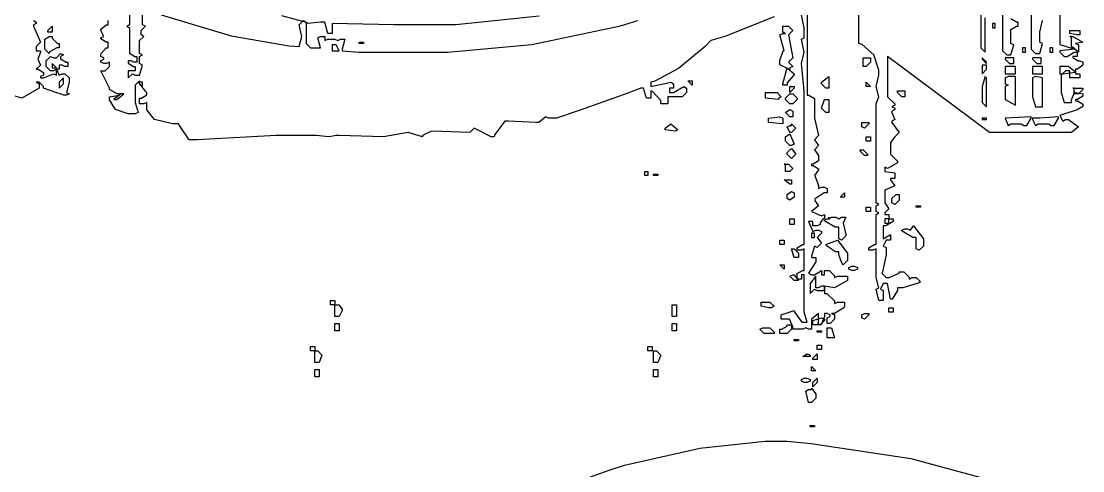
# Model space of a CAD drawing. Extents: x 97 to 264, y 28 to 329.
# Drawn here: x 134.57 to 160.65, y 178.21 to 189.25 of the extents above; entities that cross this region are included whole.
import ezdxf

# ---------------------------------------------------------------- set-up
doc = ezdxf.new("R2010")
doc.units = 0
doc.header["$MEASUREMENT"] = 0

msp = doc.modelspace()

# ---------------------------------------------------------------- linework, layer by layer
at = {"color": 32}
for points in [[(160.091, 190.464), (160.091, 188.7), (160.091, 188.674), (160.355, 188.596), (160.444, 188.596), (160.444, 188.56), (160.091, 188.524), (160.091, 188.49), (160.197, 188.383), (160.267, 188.383), (160.444, 188.49), (160.514, 188.49), (160.514, 188.383), (160.408, 188.383), (160.408, 188.357), (160.54, 188.277), (160.584, 188.277), (160.654, 188.243), (160.654, 188.207), (160.654, 188.172), (160.522, 188.067), (160.478, 188.067), (160.478, 187.96), (160.584, 187.96), (160.584, 187.854), (160.338, 187.854), (160.338, 188.031), (160.231, 188.031), (160.125, 187.924), (160.125, 187.501), (160.197, 187.255), (160.373, 187.255), (160.373, 187.317), (160.452, 187.501), (160.478, 187.501), (160.654, 187.465), (160.654, 187.431), (160.654, 187.405), (160.522, 187.325), (160.478, 187.325), (160.478, 187.289), (160.522, 187.289), (160.654, 187.211), (160.654, 187.185), (160.654, 187.157), (160.517, 187.074), (160.187, 186.964), (160.091, 186.936), (160.161, 186.796), (160.231, 186.832), (160.302, 186.832), (160.55, 186.655), (160.373, 186.513), (158.361, 186.513), (155.858, 188.383), (155.858, 187.395), (156.034, 187.219), (156.034, 187.185), (155.964, 187.149), (156.034, 187.113), (156.034, 187.078), (155.964, 187.042), (155.964, 187.008), (156.034, 186.832), (155.964, 186.796), (155.964, 186.76), (156.14, 186.513), (156.034, 186.407), (155.928, 186.267), (155.928, 185.984), (156.104, 185.808), (156.104, 185.773), (155.858, 185.631), (155.787, 185.667), (155.787, 185.561), (156.034, 185.525), (156.034, 185.385), (155.928, 185.385), (155.928, 185.349), (156.034, 185.208), (155.787, 185.102), (155.787, 184.785), (155.892, 184.643), (155.787, 184.539), (155.787, 184.503), (155.892, 184.503), (155.892, 184.397), (155.787, 184.397), (155.787, 184.29), (155.892, 184.29), (155.892, 184.397), (155.998, 184.397), (155.998, 184.362), (155.998, 184.328), (155.812, 184.22), (155.751, 184.22), (155.751, 183.903), (155.928, 184.01), (155.928, 183.867), (155.822, 183.867), (155.751, 183.727), (155.822, 183.691), (155.822, 183.657), (155.822, 183.507), (155.733, 183.092), (155.715, 183.056), (155.822, 182.951), (155.9, 182.951), (156.14, 183.057), (156.14, 183.092), (156.21, 183.092), (156.254, 183.092), (156.387, 182.959), (156.387, 182.915), (156.457, 182.951), (156.563, 182.951), (156.669, 182.845), (156.633, 182.819), (156.236, 182.703), (156.104, 182.703), (156.104, 182.633), (155.972, 182.422), (155.928, 182.422), (155.858, 182.809), (155.751, 182.809), (155.681, 182.669), (155.751, 182.633), (155.751, 182.386), (155.645, 182.386), (155.575, 182.669), (155.645, 182.703), (155.575, 182.951), (155.575, 183.657), (155.505, 183.621), (155.399, 183.621), (155.399, 183.657), (155.399, 183.683), (155.531, 183.761), (155.575, 183.761), (155.575, 184.503), (155.645, 184.539), (155.575, 184.573), (155.575, 184.715), (155.645, 184.749), (155.575, 184.785), (155.575, 187.219), (155.645, 187.395), (155.575, 187.642), (155.645, 187.924), (155.645, 188.049), (155.517, 188.419), (155.23, 188.674), (155.152, 188.7), (155.152, 190.147)], [(159.385, 190.57), (159.385, 188.56), (159.492, 188.454), (159.596, 188.454), (159.668, 188.7), (159.596, 188.736), (159.596, 188.983), (159.668, 189.265)], [(153.881, 190.324), (153.881, 187.431), (153.925, 187.431), (154.058, 187.353), (154.058, 187.325), (154.058, 186.866), (154.164, 186.443), (154.058, 186.337), (154.164, 186.196), (154.058, 186.09), (154.164, 185.95), (154.164, 185.844), (154.164, 185.818), (154.032, 185.738), (153.988, 185.738), (153.988, 185.702), (154.032, 185.702), (154.164, 185.623), (154.164, 185.597), (154.058, 185.455), (154.074, 185.438), (154.164, 185.214), (154.164, 185.138), (154.234, 185.172), (154.304, 185.172), (154.376, 185.138), (154.376, 185.032), (154.296, 185.032), (154.074, 184.883), (154.058, 184.856), (154.164, 184.715), (153.988, 184.573), (154.234, 184.467), (154.304, 184.503), (154.304, 184.397), (154.278, 184.397), (154.2, 184.292), (154.2, 184.256), (154.128, 184.22), (154.023, 184.22), (154.023, 184.326), (153.917, 184.326), (154.023, 184.08), (154.094, 184.114), (154.164, 184.114), (154.234, 184.08), (154.234, 184.044), (154.128, 183.938), (154.234, 183.797), (154.128, 183.691), (154.058, 183.727), (153.988, 183.48), (153.988, 183.444), (154.094, 183.444), (154.094, 183.338), (153.917, 183.056), (153.988, 183.021), (154.058, 183.021), (154.234, 183.128), (154.234, 183.021), (154.304, 183.021), (154.304, 183.128), (154.376, 183.128), (154.42, 183.128), (154.553, 182.995), (154.553, 182.951), (154.623, 182.985), (154.869, 182.985), (154.869, 182.879), (154.553, 182.703), (154.304, 182.739), (154.304, 182.563), (154.366, 182.563), (154.553, 182.378), (154.553, 182.316), (154.623, 182.35), (154.799, 182.35), (154.799, 182.246), (154.781, 182.211), (154.555, 182.069), (154.481, 182.069), (154.553, 182.033), (154.553, 181.927), (154.446, 181.821), (154.376, 181.821), (154.376, 181.963), (154.446, 181.997), (154.446, 182.033), (154.376, 182.069), (154.304, 182.069), (154.304, 181.999), (154.226, 181.787), (154.2, 181.787), (154.094, 181.787), (154.164, 181.821), (154.164, 182.069), (153.988, 181.927), (153.988, 181.681), (153.917, 181.681), (153.847, 181.717), (153.775, 181.681), (153.529, 181.681), (153.529, 181.743), (153.449, 181.927), (153.422, 181.927), (153.246, 181.927), (153.246, 182.033), (153.565, 182.14), (153.581, 182.095), (153.753, 181.857), (153.811, 181.857), (153.881, 181.857), (153.811, 182.104), (153.811, 183.021), (153.741, 183.021), (153.741, 182.915), (153.635, 182.915), (153.635, 183.021), (153.635, 183.049), (153.767, 183.128), (153.811, 183.128), (153.811, 183.657), (153.741, 183.621), (153.635, 183.621), (153.635, 183.657), (153.635, 183.683), (153.767, 183.761), (153.811, 183.761), (153.811, 187.537), (153.741, 188.207), (153.811, 188.49), (153.741, 188.806), (153.811, 188.842), (153.811, 189.089), (153.741, 189.406)], [(158.151, 190.324), (158.151, 188.596), (158.257, 188.49), (158.257, 189.335)], [(158.68, 190.36), (158.68, 188.524), (158.786, 188.419), (158.89, 188.419), (158.962, 188.666), (158.89, 188.7), (158.89, 189.019), (158.89, 189.046), (159.023, 189.125), (159.067, 189.125), (159.067, 189.229), (159.023, 189.229), (158.89, 189.309)], [(137.231, 189.758), (137.231, 189.159), (137.16, 189.125), (137.231, 189.089), (137.231, 188.49), (137.231, 188.463), (137.363, 188.383), (137.407, 188.383), (137.407, 188.243), (137.337, 188.243), (137.267, 188.277), (137.195, 188.277), (137.195, 188.243), (137.195, 188.216), (137.327, 188.137), (137.371, 188.137), (137.371, 188.031), (137.195, 188.031), (137.195, 187.854), (137.301, 187.96), (137.371, 187.924), (137.477, 187.924), (137.547, 188.171), (137.477, 188.207), (137.477, 188.383), (137.547, 188.419), (137.477, 188.454), (137.477, 188.772), (137.583, 188.877), (137.513, 188.913), (137.513, 189.019), (137.619, 189.125), (137.547, 189.159), (137.547, 189.478)], [(138.006, 189.407), (139.73, 188.891), (141.155, 188.64), (141.394, 188.63), (141.464, 188.877), (141.394, 189.159), (141.5, 189.265), (141.57, 189.229), (141.57, 188.7), (141.676, 188.596), (141.923, 188.596), (141.853, 188.842), (141.923, 188.877), (142.029, 188.877), (142.029, 188.772), (142.099, 188.806), (142.276, 188.806), (142.346, 188.772), (142.416, 188.806), (142.522, 188.806), (142.452, 188.56), (142.452, 188.524), (142.875, 188.49), (144.356, 188.49), (145.045, 188.49), (147.116, 188.68), (149.295, 189.133), (149.718, 189.265)], [(134.867, 189.265), (134.938, 189.229), (134.938, 189.195), (134.867, 189.159), (134.867, 189.125), (135.044, 188.736), (134.938, 188.63), (134.938, 188.524), (135.044, 188.524), (135.044, 188.49), (134.973, 188.313), (135.044, 188.171), (134.938, 188.067), (134.982, 188.067), (135.114, 187.988), (135.114, 187.96), (135.114, 187.924), (135.044, 187.89), (135.044, 187.854), (135.114, 187.854), (135.36, 187.96), (135.431, 187.924), (135.431, 188.067), (135.36, 188.031), (135.29, 188.031), (135.184, 188.137), (135.184, 188.277), (135.29, 188.383), (135.36, 188.347), (135.431, 188.347), (135.537, 188.454), (135.607, 188.419), (135.537, 188.383), (135.537, 188.347), (135.537, 188.321), (135.669, 188.243), (135.713, 188.243), (135.713, 188.137), (135.643, 188.137), (135.573, 188.171), (135.503, 188.171), (135.503, 188.067), (135.431, 188.067), (135.503, 187.924), (135.573, 187.96), (135.643, 187.96), (135.749, 187.854), (135.749, 187.748), (135.679, 187.501), (135.749, 187.465), (135.679, 187.431), (135.607, 187.431), (135.537, 187.465), (135.465, 187.483), (135.114, 187.603), (135.114, 187.642), (135.008, 187.748), (134.938, 187.748), (135.008, 187.714), (135.008, 187.608), (134.585, 187.361), (134.144, 187.493)], [(153.074, 189.359), (151.861, 188.87), (151.518, 188.772), (151.376, 188.631), (150.723, 188.088), (150.142, 187.775), (150.037, 187.748), (150.037, 187.642), (150.53, 187.748), (150.6, 187.714), (150.6, 187.608), (150.496, 187.608), (150.496, 187.501), (150.6, 187.501), (150.848, 187.642), (150.919, 187.608), (150.919, 187.501), (150.813, 187.395), (150.46, 187.395), (150.46, 187.219), (150.283, 187.219), (150.283, 187.299), (150.081, 187.519), (150.037, 187.537), (150.037, 187.361), (149.931, 187.361), (149.86, 187.608), (149.79, 187.608), (149.472, 187.485), (148.276, 187.052), (147.718, 186.866), (147.531, 186.866), (147.461, 186.902), (147.285, 186.76), (147.215, 186.76), (146.543, 186.796), (146.455, 186.796), (146.208, 186.469), (146.19, 186.407), (146.12, 186.407), (145.697, 186.619), (145.591, 186.513), (144.675, 186.549), (144.631, 186.541), (144.427, 186.442), (144.427, 186.407), (144.074, 186.513), (143.474, 186.407), (142.382, 186.443), (142.31, 186.443), (142.133, 186.407), (141.817, 186.443), (140.829, 186.443), (138.888, 186.337), (138.782, 186.337), (138.694, 186.337), (138.473, 186.665), (138.429, 186.726), (138.282, 186.726), (137.842, 186.832), (137.654, 187.07), (137.654, 187.149), (137.654, 187.255), (137.583, 187.219), (137.477, 187.219), (137.477, 187.361), (137.521, 187.361), (137.654, 187.439), (137.654, 187.465), (137.654, 187.501), (137.626, 187.519), (137.477, 187.718), (137.477, 187.784), (137.371, 187.678), (137.371, 187.255), (137.443, 187.008), (137.371, 186.972), (137.301, 186.972), (137.196, 186.972), (136.886, 187.078), (136.737, 187.317), (136.737, 187.395), (136.984, 187.431), (136.984, 187.465), (136.922, 187.465), (136.737, 187.573), (136.737, 187.608), (136.525, 188.031), (136.631, 188.031), (136.737, 188.137), (136.737, 188.243), (136.665, 188.207), (136.595, 188.207), (136.525, 188.243), (136.525, 188.277), (136.595, 188.313), (136.595, 188.347), (136.525, 188.383), (136.525, 188.419), (136.533, 188.455), (136.659, 188.596), (136.701, 188.596), (136.701, 188.736), (136.657, 188.736), (136.525, 188.816), (136.525, 188.842), (136.595, 188.877), (136.525, 189.019), (136.525, 189.054), (136.657, 189.159), (136.701, 189.159), (136.701, 189.265)], [(147.293, 189.371), (145.249, 189.159), (144.569, 189.159), (143.721, 189.159), (142.205, 189.195), (142.205, 188.948), (142.099, 188.948), (142.029, 189.229), (141.923, 189.229), (141.604, 189.195), (141.578, 189.213), (140.973, 189.381)]]:
    msp.add_lwpolyline(points, dxfattribs=at)
for points in [[(135.326, 189.125), (135.326, 188.983), (135.22, 188.983), (135.22, 189.019), (135.326, 189.125)], [(153.318, 189.125), (153.422, 189.125), (153.529, 189.019), (153.422, 188.913), (153.529, 188.347), (153.422, 188.243), (153.529, 188.137), (153.458, 188.101), (153.458, 188.067), (153.414, 188.076), (153.212, 188.175), (153.212, 188.207), (153.212, 188.287), (153.29, 188.524), (153.318, 188.524), (153.212, 188.913), (153.282, 188.948), (153.352, 188.948), (153.282, 188.983), (153.282, 189.125), (153.318, 189.125)], [(158.433, 189.089), (158.503, 189.089), (158.503, 189.195), (158.433, 189.195), (158.433, 189.089)], [(135.254, 188.877), (135.326, 188.877), (135.326, 188.832), (135.459, 188.7), (135.503, 188.7), (135.503, 188.596), (135.441, 188.596), (135.254, 188.49), (135.254, 188.454), (135.15, 188.56), (135.15, 188.806), (135.254, 188.877)], [(160.338, 189.019), (160.584, 189.019), (160.584, 188.913), (160.514, 188.913), (160.338, 188.948), (160.338, 189.019)], [(160.338, 188.877), (160.408, 188.877), (160.654, 188.736), (160.478, 188.7), (160.55, 188.666), (160.55, 188.49), (160.373, 188.63), (160.373, 188.877), (160.338, 188.877)], [(142.205, 188.666), (142.205, 188.524), (142.382, 188.524), (142.31, 188.666), (142.205, 188.666)], [(142.875, 188.736), (142.981, 188.736), (142.981, 188.7), (142.875, 188.7), (142.875, 188.736)], [(155.258, 188.347), (155.435, 188.347), (155.435, 188.243), (155.328, 188.137), (155.258, 188.137), (155.258, 188.347)], [(158.185, 188.347), (158.185, 188.313), (158.291, 188.207), (158.291, 188.243), (158.185, 188.347)], [(158.75, 188.347), (158.75, 188.313), (158.856, 188.207), (158.962, 188.207), (158.962, 188.347), (158.75, 188.347)], [(159.173, 188.49), (159.243, 188.49), (159.243, 188.596), (159.173, 188.596), (159.173, 188.49)], [(159.42, 188.347), (159.42, 188.313), (159.526, 188.207), (159.632, 188.207), (159.632, 188.347), (159.42, 188.347)], [(159.844, 188.49), (159.915, 188.49), (159.915, 188.596), (159.844, 188.596), (159.844, 188.49)], [(135.326, 188.207), (135.326, 188.101), (135.431, 188.101), (135.326, 188.207)], [(153.388, 188.101), (153.565, 187.96), (153.565, 187.924), (153.537, 187.908), (153.388, 187.736), (153.388, 187.678), (153.282, 187.678), (153.282, 187.714), (153.388, 188.101)], [(158.185, 188.137), (158.185, 187.96), (158.291, 188.067), (158.291, 188.171), (158.185, 188.171), (158.185, 188.137)], [(158.75, 187.96), (158.997, 187.96), (158.997, 188.137), (158.75, 188.137), (158.75, 187.96)], [(159.42, 187.96), (159.668, 187.96), (159.668, 188.137), (159.42, 188.137), (159.42, 187.96)], [(160.091, 188.137), (160.091, 187.96), (160.161, 187.96), (160.478, 187.995), (160.302, 188.137), (160.091, 188.137)], [(135.503, 187.748), (135.503, 187.608), (135.607, 187.714), (135.607, 187.854), (135.503, 187.748)], [(154.41, 187.89), (154.41, 187.608), (154.34, 187.608), (154.234, 187.714), (154.234, 187.748), (154.41, 187.89)], [(158.257, 187.89), (158.185, 187.642), (158.185, 187.255), (158.291, 187.149), (158.291, 187.854), (158.257, 187.854), (158.257, 187.89)], [(158.82, 187.89), (158.75, 187.854), (158.75, 187.714), (158.82, 187.678), (158.75, 187.642), (158.75, 187.325), (158.997, 187.185), (158.997, 187.89), (158.82, 187.89)], [(159.492, 187.89), (159.42, 187.854), (159.42, 187.395), (159.492, 187.149), (159.668, 187.149), (159.668, 187.854), (159.492, 187.89)], [(137.443, 187.748), (137.547, 187.642), (137.547, 187.748), (137.443, 187.748)], [(150.953, 187.784), (151.059, 187.784), (151.059, 187.678), (150.953, 187.784)], [(153.458, 187.642), (153.565, 187.642), (153.565, 187.608), (153.458, 187.501), (153.458, 187.642)], [(155.328, 187.748), (155.435, 187.642), (155.328, 187.642), (155.328, 187.748)], [(160.408, 187.608), (160.654, 187.608), (160.654, 187.572), (160.55, 187.465), (160.444, 187.465), (160.444, 187.608), (160.408, 187.608)], [(136.842, 187.325), (136.914, 187.325), (137.09, 187.465), (137.018, 187.465), (136.842, 187.325)], [(152.893, 187.501), (153.142, 187.501), (153.246, 187.395), (153.176, 187.361), (153.176, 187.325), (152.859, 187.361), (152.859, 187.501), (152.893, 187.501)], [(153.458, 187.465), (153.529, 187.465), (153.635, 187.361), (153.635, 187.325), (153.529, 187.219), (153.458, 187.219), (153.352, 187.325), (153.352, 187.361), (153.458, 187.465)], [(154.304, 187.325), (154.41, 187.325), (154.41, 187.008), (154.34, 187.008), (154.234, 187.113), (154.304, 187.325)], [(156.104, 187.537), (156.281, 187.537), (156.281, 187.395), (156.21, 187.395), (156.104, 187.501), (156.104, 187.537)], [(153.458, 187.078), (153.529, 187.042), (153.529, 186.902), (153.458, 186.902), (153.352, 187.008), (153.458, 187.078)], [(153.212, 186.902), (153.282, 186.866), (153.282, 186.726), (152.929, 186.76), (152.929, 186.866), (153.212, 186.902)], [(158.185, 186.832), (158.291, 186.832), (158.291, 186.866), (158.185, 186.866), (158.185, 186.832)], [(158.75, 186.866), (158.82, 186.69), (158.89, 186.726), (159.139, 186.726), (159.209, 186.69), (159.279, 186.69), (159.385, 186.866), (159.385, 186.902), (158.75, 186.866)], [(159.596, 186.866), (159.42, 186.866), (159.42, 186.832), (159.492, 186.69), (159.562, 186.726), (159.808, 186.726), (159.879, 186.69), (159.949, 186.69), (160.055, 186.866), (160.055, 186.902), (159.596, 186.866)], [(150.53, 186.726), (150.706, 186.583), (150.636, 186.549), (150.39, 186.583), (150.39, 186.619), (150.53, 186.726)], [(153.494, 186.726), (153.599, 186.619), (153.494, 186.513), (153.458, 186.513), (153.388, 186.655), (153.458, 186.69), (153.494, 186.69), (153.494, 186.726)], [(155.399, 186.76), (155.399, 186.726), (155.292, 186.619), (155.222, 186.655), (155.222, 186.76), (155.399, 186.76)], [(153.458, 186.479), (153.565, 186.231), (153.494, 186.196), (153.458, 186.196), (153.352, 186.303), (153.352, 186.407), (153.458, 186.479)], [(155.328, 186.407), (155.435, 186.407), (155.435, 186.303), (155.328, 186.303), (155.328, 186.407)], [(153.494, 186.126), (153.599, 185.984), (153.494, 185.878), (153.388, 185.984), (153.388, 186.02), (153.494, 186.126)], [(155.258, 186.09), (155.363, 185.984), (155.363, 185.95), (155.292, 185.95), (155.186, 186.054), (155.186, 186.09), (155.258, 186.09)], [(153.318, 185.738), (153.422, 185.738), (153.529, 185.631), (153.458, 185.561), (153.352, 185.561), (153.352, 185.738), (153.318, 185.738)], [(149.895, 185.561), (149.967, 185.561), (149.967, 185.455), (149.895, 185.455), (149.895, 185.561)], [(150.107, 185.491), (150.213, 185.491), (150.213, 185.455), (150.107, 185.455), (150.107, 185.491)], [(153.318, 185.349), (153.494, 185.349), (153.494, 185.244), (153.458, 185.244), (153.318, 185.349)], [(153.494, 185.068), (153.565, 185.032), (153.565, 184.926), (153.458, 184.856), (153.388, 184.892), (153.388, 184.996), (153.494, 185.068)], [(154.799, 185.032), (154.799, 184.926), (154.693, 184.926), (154.799, 185.032)], [(156.068, 184.996), (156.14, 184.996), (156.14, 184.856), (156.034, 184.749), (155.964, 184.785), (155.964, 184.892), (156.068, 184.996)], [(156.563, 184.715), (156.669, 184.715), (156.669, 184.679), (156.563, 184.679), (156.563, 184.715)], [(154.41, 184.433), (154.41, 184.397), (154.481, 184.433), (154.587, 184.433), (154.657, 184.397), (154.729, 184.433), (154.833, 184.433), (154.763, 184.29), (154.833, 184.01), (154.833, 183.974), (154.729, 183.867), (154.657, 183.903), (154.657, 184.186), (154.569, 184.186), (154.313, 184.336), (154.304, 184.362), (154.376, 184.397), (154.41, 184.397), (154.41, 184.433)], [(155.328, 184.679), (155.435, 184.679), (155.435, 184.573), (155.328, 184.573), (155.328, 184.679)], [(153.458, 184.397), (153.565, 184.397), (153.565, 184.256), (153.458, 184.256), (153.458, 184.397)], [(156.493, 184.22), (156.74, 183.903), (156.74, 183.727), (156.633, 183.621), (156.563, 183.657), (156.563, 183.938), (156.475, 183.938), (156.218, 184.088), (156.21, 184.114), (156.281, 184.15), (156.351, 184.15), (156.421, 184.114), (156.493, 184.22)], [(153.988, 183.938), (154.058, 183.938), (154.058, 184.044), (153.988, 184.044), (153.988, 183.938)], [(153.212, 183.867), (153.318, 183.867), (153.318, 183.761), (153.212, 183.761), (153.212, 183.867)], [(153.494, 183.657), (153.565, 183.657), (153.671, 183.551), (153.671, 183.444), (153.565, 183.444), (153.494, 183.657)], [(154.623, 183.867), (154.869, 183.551), (154.869, 183.374), (154.763, 183.268), (154.745, 183.286), (154.657, 183.511), (154.657, 183.585), (154.577, 183.585), (154.357, 183.735), (154.34, 183.761), (154.623, 183.867)], [(153.212, 183.268), (153.318, 183.268), (153.318, 183.162), (153.212, 183.268)], [(155.046, 183.232), (155.116, 183.198), (155.116, 183.162), (155.046, 183.128), (154.976, 183.128), (154.905, 183.162), (154.905, 183.198), (154.976, 183.232), (155.046, 183.232)], [(153.565, 183.021), (153.671, 182.879), (153.565, 182.879), (153.458, 182.985), (153.529, 183.021), (153.565, 183.021)], [(153.952, 182.809), (153.952, 182.563), (154.058, 182.669), (154.128, 182.633), (154.304, 182.633), (154.304, 182.739), (154.234, 182.739), (154.164, 182.703), (154.094, 182.703), (154.094, 182.985), (153.952, 182.809)], [(142.169, 182.386), (142.276, 182.386), (142.276, 182.28), (142.169, 182.28), (142.169, 182.386)], [(152.789, 182.35), (152.965, 182.35), (153.07, 182.246), (152.999, 182.21), (152.929, 182.21), (152.753, 182.246), (152.753, 182.35), (152.789, 182.35)], [(142.276, 182.28), (142.346, 182.28), (142.372, 182.28), (142.452, 182.175), (142.452, 182.14), (142.382, 181.997), (142.276, 181.997), (142.276, 182.28)], [(150.566, 182.28), (150.672, 182.28), (150.672, 181.997), (150.566, 181.997), (150.566, 182.28)], [(155.892, 182.21), (155.998, 182.21), (155.998, 182.104), (155.892, 182.104), (155.892, 182.21)], [(142.276, 181.821), (142.382, 181.821), (142.382, 181.645), (142.276, 181.645), (142.276, 181.821)], [(150.566, 181.821), (150.672, 181.821), (150.672, 181.645), (150.566, 181.645), (150.566, 181.821)], [(154.234, 181.963), (154.304, 181.927), (154.304, 181.893), (154.2, 181.787), (154.023, 181.787), (154.023, 181.893), (154.234, 181.963)], [(155.399, 182.069), (155.399, 182.033), (155.292, 181.927), (155.222, 181.963), (155.222, 182.033), (155.292, 182.069), (155.399, 182.069)], [(152.965, 181.717), (153.07, 181.61), (153.07, 181.574), (152.823, 181.574), (152.717, 181.681), (152.789, 181.717), (152.965, 181.717)], [(153.388, 181.787), (153.494, 181.787), (153.494, 181.681), (153.388, 181.574), (153.212, 181.574), (153.212, 181.681), (153.256, 181.681), (153.388, 181.761), (153.388, 181.787)], [(154.128, 181.645), (154.234, 181.645), (154.234, 181.61), (154.128, 181.61), (154.128, 181.645)], [(154.376, 181.717), (154.481, 181.717), (154.553, 181.468), (154.376, 181.468), (154.376, 181.717)], [(153.565, 181.434), (153.671, 181.434), (153.671, 181.398), (153.565, 181.398), (153.565, 181.434)], [(141.676, 181.258), (141.781, 181.258), (141.781, 181.151), (141.676, 181.151), (141.676, 181.258)], [(141.781, 181.151), (141.853, 181.151), (141.957, 181.045), (141.887, 180.869), (141.781, 180.869), (141.781, 181.151)], [(149.967, 181.258), (150.071, 181.258), (150.071, 181.151), (149.967, 181.151), (149.967, 181.258)], [(150.107, 181.151), (150.177, 181.151), (150.283, 181.045), (150.213, 180.869), (150.107, 180.869), (150.107, 181.151)], [(153.881, 181.081), (153.952, 181.045), (153.952, 181.011), (153.775, 181.011), (153.881, 181.081)], [(154.128, 181.081), (154.128, 180.939), (154.023, 180.939), (154.023, 180.975), (154.128, 181.081)], [(154.128, 181.292), (154.234, 181.292), (154.234, 181.187), (154.128, 181.187), (154.128, 181.292)], [(141.781, 180.692), (141.887, 180.692), (141.887, 180.516), (141.781, 180.516), (141.781, 180.692)], [(150.107, 180.692), (150.213, 180.692), (150.213, 180.516), (150.107, 180.516), (150.107, 180.692)], [(153.988, 180.763), (154.094, 180.658), (153.988, 180.658), (153.988, 180.763)], [(153.881, 180.482), (153.952, 180.446), (153.952, 180.41), (153.881, 180.376), (153.811, 180.376), (153.741, 180.41), (153.741, 180.446), (153.811, 180.482), (153.881, 180.482)], [(154.128, 180.482), (154.128, 180.376), (154.023, 180.269), (154.023, 180.376), (154.128, 180.482)], [(153.988, 180.233), (154.094, 180.093), (154.094, 179.987), (153.988, 179.881), (153.917, 179.881), (153.847, 180.163), (153.917, 180.199), (153.988, 180.199), (153.988, 180.233)], [(153.952, 179.317), (154.058, 179.317), (154.058, 179.281), (153.952, 179.281), (153.952, 179.317)]]:
    msp.add_lwpolyline(points, close=True, dxfattribs=at)
at = {"color": 7}
msp.add_lwpolyline([(148.554, 178.056), (149.013, 178.223), (149.392, 178.347), (151.24, 178.762), (152.851, 178.929), (153.388, 178.929), (153.388, 178.929), (153.978, 178.876), (156.429, 178.511), (158.211, 178.022)], dxfattribs=at)

doc.saveas('drawing.dxf')
